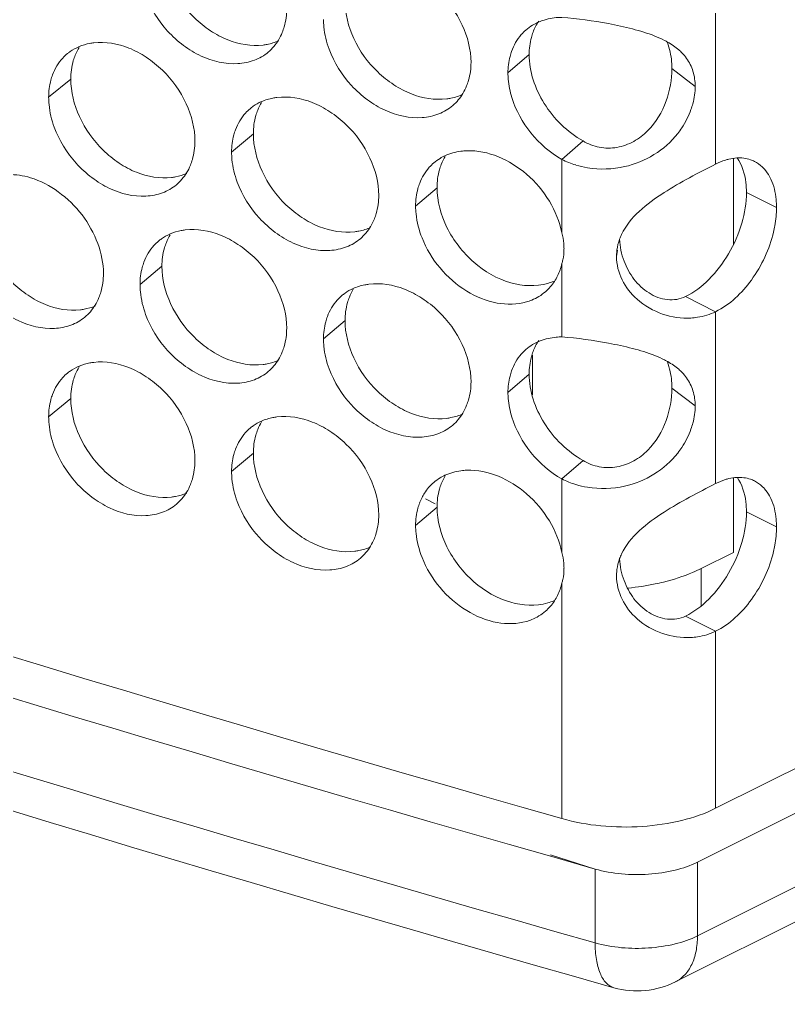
# Model space of a CAD drawing. Header units: millimetres. Extents: x 1177 to 4147, y 93 to 2194.
# Drawn here: x 2687.39 to 2706.34, y 647.77 to 671.73 of the extents above; entities that cross this region are included whole.
import ezdxf

# ---------------------------------------------------------------- set-up
doc = ezdxf.new("R2010")
doc.units = ezdxf.units.MM
doc.header["$LTSCALE"] = 0.1
doc.layers.get('0').update_dxf_attribs({"lineweight": 13})
doc.layers.add('标注', color=251, linetype='Continuous', lineweight=9)

# ---------------------------------------------------------------- blocks, each defined once
blk = doc.blocks.new('02')
for p, q in [((4632.76, 545.79), (4632.76, 551.844)), ((4627.348, 543.367), (4627.348, 545.954)), ((4627.348, 539.704), (4627.348, 542.291)), ((4632.76, 534.54), (4632.76, 540.594)), ((4627.348, 532.117), (4627.348, 534.704)), ((4664.143, 534.627), (4632.12, 518.616)), ((4663.363, 533.004), (4631.34, 516.993)), ((4627.348, 522.744), (4627.348, 531.041)), ((4632.12, 521.214), (4650, 530.154)), ((4646.818, 530.136), (4632.76, 523.107)), ((4632.76, 523.107), (4632.76, 529.344)), ((4628.518, 520.97), (4626.906, 521.428)), ((4628.518, 520.97), (4626.946, 521.464)), ((4628.518, 520.97), (4628.518, 518.372)), ((4632.12, 521.214), (4632.12, 518.616))]:
    blk.add_line(p, q)
for points, knots in [([(4627.348, 522.744), (4597.363, 531.299), (4553.55, 545.69), (4497.641, 568.487), (4458.71, 586.649), (4422.281, 606.068), (4388.51, 626.659), (4357.551, 648.334), (4338.416, 663.815), (4329.392, 671.722)], [0, 0, 0, 0, 0.278685, 0.411475, 0.539478, 0.662459, 0.780251, 0.892768, 1, 1, 1, 1]), ([(4626.906, 521.428), (4597.052, 529.945), (4553.424, 544.261), (4497.732, 566.923), (4458.929, 584.973), (4422.597, 604.269), (4388.892, 624.729), (4357.964, 646.263), (4338.829, 661.641), (4329.798, 669.496)], [0, 0, 0, 0, 0.278468, 0.411196, 0.539177, 0.662176, 0.780023, 0.892638, 1, 1, 1, 1]), ([(4628.518, 518.372), (4598.337, 526.935), (4554.235, 541.353), (4497.955, 564.22), (4458.766, 582.448), (4422.099, 601.945), (4388.114, 622.628), (4356.965, 644.402), (4337.717, 659.96), (4328.641, 667.907)], [0, 0, 0, 0, 0.278732, 0.411552, 0.539576, 0.662563, 0.780343, 0.892822, 1, 1, 1, 1]), ([(4328.202, 667.332), (4337.3, 659.316), (4356.601, 643.626), (4387.852, 621.677), (4421.956, 600.844), (4458.755, 581.215), (4498.091, 562.874), (4554.59, 539.876), (4598.873, 525.389), (4629.18, 516.79)], [0, 0, 0, 0, 0.107262, 0.219794, 0.337581, 0.460553, 0.588547, 0.721328, 1, 1, 1, 1]), ([(4627.348, 522.744), (4627.794, 522.617), (4628.736, 522.449), (4630.164, 522.429), (4631.533, 522.629), (4632.384, 522.919), (4632.76, 523.107)], [0, 0, 0, 0, 0.25199, 0.516185, 0.771872, 1, 1, 1, 1]), ([(4628.518, 520.97), (4629.125, 520.798), (4630.09, 520.718), (4631.303, 520.896), (4631.87, 521.089), (4632.12, 521.214)], [0, 0, 0, 0, 0.515429, 0.771641, 1, 1, 1, 1]), ([(4632.12, 518.616), (4631.87, 518.491), (4631.303, 518.298), (4630.09, 518.119), (4629.125, 518.2), (4628.518, 518.372)], [0, 0, 0, 0, 0.228359, 0.484571, 1, 1, 1, 1]), ([(4631.343, 516.994), (4631.465, 517.056), (4631.695, 517.232), (4631.943, 517.612), (4632.09, 518.087), (4632.12, 518.434), (4632.12, 518.616)], [0, 0, 0, 0, 0.217047, 0.450391, 0.710811, 1, 1, 1, 1]), ([(4628.518, 518.372), (4628.518, 518.173), (4628.541, 517.808), (4628.662, 517.323), (4628.864, 516.962), (4629.075, 516.82), (4629.18, 516.79)], [0, 0, 0, 0, 0.327833, 0.602367, 0.820732, 1, 1, 1, 1]), ([(4631.343, 516.995), (4631.014, 516.83), (4630.288, 516.619), (4629.535, 516.69), (4629.181, 516.79)], [0, 0, 0, 0, 0.500036, 1, 1, 1, 1])]:
    blk.add_open_spline(points, degree=3, knots=knots)
at = {"layer": '标注'}
for p, q in [((4626.196, 549.648), (4625.449, 548.998)), ((4631.219, 549.152), (4632.039, 548.524)), ((4610.058, 548.784), (4609.28, 548.142)), ((4616.486, 546.857), (4615.721, 546.212)), ((4628.091, 546.605), (4627.348, 545.954)), ((4633.383, 542.969), (4633.383, 545.988)), ((4622.951, 544.96), (4622.198, 544.311)), ((4633.843, 544.794), (4634.903, 544.264)), ((4629.284, 542.762), (4629.27, 542.539)), ((4629.301, 542.76), (4629.27, 542.539)), ((4613.267, 542.192), (4612.496, 541.548)), ((4631.7, 541.125), (4632.76, 540.594)), ((4619.714, 540.28), (4618.955, 539.633)), ((4626.312, 537.662), (4626.312, 539.067)), ((4626.196, 538.398), (4625.449, 537.748)), ((4631.219, 537.902), (4632.039, 537.274)), ((4610.058, 537.534), (4609.28, 536.892)), ((4616.486, 535.607), (4615.721, 534.962)), ((4628.091, 535.355), (4627.348, 534.704)), ((4633.383, 532.115), (4633.383, 534.738)), ((4622.888, 533.827), (4622.545, 533.998)), ((4622.951, 533.71), (4622.198, 533.061)), ((4633.843, 533.544), (4634.903, 533.014)), ((4632.248, 531.547), (4633.383, 532.115)), ((4629.284, 531.512), (4629.27, 531.289)), ((4632.248, 531.547), (4632.248, 530.249)), ((4631.7, 529.875), (4632.76, 529.344))]:
    blk.add_line(p, q, dxfattribs=at)
for centre, radius, start, end in [((4615.73, 551.142), 1.912, 328.9787, 338.0529), ((4610.945, 548.463), 1.579, 125.316, 129.5927), ((4611.976, 548.914), 1.899, 148.7058, 157.8789), ((4622.206, 549.258), 1.925, 329.2925, 338.318), ((4617.403, 546.52), 1.599, 125.3449, 130.1938), ((4618.416, 546.98), 1.912, 149.0222, 158.126), ((4623.909, 544.583), 1.647, 121.1376, 130.744), ((4623.959, 544.5), 1.744, 114.6822, 121.1409), ((4624.886, 545.081), 1.918, 149.2796, 158.5755), ((4628.745, 548.74), 3.117, 243.3667, 253.0477), ((4612.506, 546.471), 1.906, 328.8204, 337.9261), ((4618.964, 544.571), 1.919, 329.1361, 338.1835), ((4615.192, 542.318), 1.906, 148.8645, 158.0006), ((4631.209, 542.484), 1.946, 154.753, 159.9756), ((4614.169, 541.863), 1.589, 125.3301, 129.8922), ((4625.364, 542.807), 2.058, 0.0408, 5.1029), ((4625.378, 542.736), 2.02, 340.5097, 347.2785), ((4626.352, 543.323), 1.805, 285.9402, 293.0214), ((4620.645, 539.934), 1.61, 125.3606, 130.4975), ((4621.65, 540.399), 1.919, 149.179, 158.2551), ((4609.291, 541.807), 1.899, 328.661, 337.8031), ((4615.73, 539.892), 1.912, 328.9787, 338.0529), ((4610.945, 537.213), 1.579, 125.316, 129.5927), ((4611.976, 537.664), 1.899, 148.7058, 157.8789), ((4622.206, 538.008), 1.925, 329.2925, 338.318), ((4618.416, 535.73), 1.912, 149.0222, 158.126), ((4617.403, 535.27), 1.599, 125.3449, 130.1938), ((4623.909, 533.333), 1.647, 121.1376, 130.744), ((4623.959, 533.25), 1.744, 114.6822, 121.1409), ((4624.886, 533.831), 1.918, 149.2796, 158.5755), ((4628.745, 537.49), 3.117, 243.3667, 253.0477), ((4612.506, 535.221), 1.906, 328.8204, 337.9261), ((4624.165, 533.166), 1.954, 153.0556, 159.0751), ((4618.964, 533.321), 1.919, 329.1361, 338.1835), ((4631.209, 531.234), 1.946, 154.753, 159.9756), ((4625.364, 531.557), 2.058, 0.0408, 5.1029), ((4625.378, 531.486), 2.02, 340.5097, 347.2785), ((4626.352, 532.073), 1.805, 285.9402, 293.0214)]:
    blk.add_arc(centre, radius, start, end, dxfattribs=at)
for points, knots in [([(4613.267, 553.442), (4613.267, 552.991), (4613.51, 552.056), (4614.205, 551.078), (4614.955, 550.475), (4615.739, 550.05), (4616.413, 549.933), (4616.827, 549.983)], [0, 0, 0, 0, 0.246991, 0.512108, 0.644352, 0.77141, 1, 1, 1, 1]), ([(4624.148, 549.372), (4624.148, 549.822), (4623.902, 550.758), (4623.198, 551.73), (4622.441, 552.328), (4621.65, 552.749), (4620.973, 552.863), (4620.556, 552.811)], [0, 0, 0, 0, 0.246187, 0.510826, 0.643167, 0.770525, 1, 1, 1, 1]), ([(4612.695, 551.745), (4612.865, 551.279), (4613.269, 550.622), (4614.007, 549.957), (4614.803, 549.466), (4615.701, 549.252), (4616.522, 549.415), (4616.867, 549.612), (4617.011, 549.734)], [0, 0, 0, 0, 0.273173, 0.411313, 0.545072, 0.786333, 0.895775, 1, 1, 1, 1]), ([(4619.714, 551.53), (4619.714, 551.08), (4619.958, 550.144), (4620.658, 549.17), (4621.412, 548.571), (4622.201, 548.149), (4622.877, 548.036), (4623.293, 548.088)], [0, 0, 0, 0, 0.246494, 0.511184, 0.643406, 0.77061, 1, 1, 1, 1]), ([(4617.504, 550.428), (4617.53, 550.491), (4617.623, 550.761), (4617.66, 551.048), (4617.66, 551.263)], [0, 0, 0, 0, 0.241585, 1, 1, 1, 1]), ([(4618.955, 550.883), (4618.955, 550.797), (4618.974, 550.438), (4619.061, 550.086), (4619.155, 549.831)], [0, 0, 0, 0, 0.240751, 1, 1, 1, 1]), ([(4627.348, 550.954), (4627.281, 550.955), (4627.022, 550.944), (4626.765, 550.886), (4626.586, 550.816)], [0, 0, 0, 0, 0.258603, 1, 1, 1, 1]), ([(4630.617, 550.299), (4630.361, 550.4), (4629.819, 550.564), (4628.729, 550.796), (4627.896, 550.917), (4627.348, 550.954)], [0, 0, 0, 0, 0.246985, 0.506558, 1, 1, 1, 1]), ([(4626.077, 550.508), (4626.021, 550.459), (4625.806, 550.245), (4625.653, 549.973), (4625.576, 549.758)], [0, 0, 0, 0, 0.24633, 1, 1, 1, 1]), ([(4626.333, 550.436), (4626.31, 550.375), (4626.229, 550.12), (4626.196, 549.85), (4626.196, 549.648)], [0, 0, 0, 0, 0.242216, 1, 1, 1, 1]), ([(4610.868, 550.06), (4610.823, 550.055), (4610.647, 550.028), (4610.473, 549.978), (4610.351, 549.927)], [0, 0, 0, 0, 0.255654, 1, 1, 1, 1]), ([(4614.43, 546.595), (4614.43, 547.046), (4614.186, 547.982), (4613.489, 548.959), (4612.738, 549.563), (4611.955, 549.989), (4611.282, 550.108), (4610.868, 550.06)], [0, 0, 0, 0, 0.246935, 0.51222, 0.644595, 0.771733, 1, 1, 1, 1]), ([(4616.827, 549.983), (4616.875, 549.989), (4617.061, 550.018), (4617.244, 550.073), (4617.373, 550.13)], [0, 0, 0, 0, 0.255784, 1, 1, 1, 1]), ([(4631.072, 550.084), (4631.037, 550.104), (4630.889, 550.184), (4630.735, 550.252), (4630.617, 550.299)], [0, 0, 0, 0, 0.243279, 1, 1, 1, 1]), ([(4631.219, 549.152), (4631.219, 549.233), (4631.207, 549.545), (4631.143, 549.856), (4631.06, 550.072)], [0, 0, 0, 0, 0.25883, 1, 1, 1, 1]), ([(4631.571, 549.71), (4631.536, 549.746), (4631.383, 549.888), (4631.209, 550.006), (4631.072, 550.084)], [0, 0, 0, 0, 0.242896, 1, 1, 1, 1]), ([(4619.155, 549.831), (4619.327, 549.364), (4619.735, 548.705), (4620.482, 548.043), (4621.286, 547.556), (4622.193, 547.351), (4623.018, 547.524), (4623.364, 547.726), (4623.508, 547.851)], [0, 0, 0, 0, 0.272504, 0.410462, 0.544153, 0.785671, 0.895417, 1, 1, 1, 1]), ([(4625.576, 549.758), (4625.555, 549.699), (4625.48, 549.452), (4625.449, 549.193), (4625.449, 548.998)], [0, 0, 0, 0, 0.242457, 1, 1, 1, 1]), ([(4609.939, 549.68), (4609.881, 549.632), (4609.659, 549.42), (4609.499, 549.147), (4609.418, 548.931)], [0, 0, 0, 0, 0.245817, 1, 1, 1, 1]), ([(4610.217, 549.629), (4610.19, 549.565), (4610.096, 549.293), (4610.058, 549.002), (4610.058, 548.784)], [0, 0, 0, 0, 0.241186, 1, 1, 1, 1]), ([(4623.995, 548.547), (4624.02, 548.61), (4624.111, 548.876), (4624.148, 549.159), (4624.148, 549.372)], [0, 0, 0, 0, 0.241909, 1, 1, 1, 1]), ([(4626.196, 549.648), (4626.196, 549.049), (4626.617, 547.813), (4627.539, 546.918), (4628.091, 546.605)], [0, 0, 0, 0, 0.485697, 1, 1, 1, 1]), ([(4632.039, 548.524), (4632.039, 548.704), (4631.993, 549.056), (4631.837, 549.375), (4631.738, 549.512)], [0, 0, 0, 0, 0.516274, 1, 1, 1, 1]), ([(4628.091, 546.605), (4628.266, 546.498), (4628.66, 546.345), (4629.293, 546.344), (4629.891, 546.56), (4630.554, 547.072), (4631.079, 547.968), (4631.219, 548.767), (4631.219, 549.152)], [0, 0, 0, 0, 0.126239, 0.253462, 0.381711, 0.510421, 0.762592, 1, 1, 1, 1]), ([(4609.418, 548.931), (4609.395, 548.871), (4609.313, 548.615), (4609.28, 548.345), (4609.28, 548.142)], [0, 0, 0, 0, 0.241688, 1, 1, 1, 1]), ([(4610.058, 548.784), (4610.058, 548.333), (4610.299, 547.397), (4610.993, 546.418), (4611.74, 545.814), (4612.522, 545.387), (4613.194, 545.268), (4613.607, 545.317)], [0, 0, 0, 0, 0.247242, 0.512574, 0.644829, 0.771813, 1, 1, 1, 1]), ([(4625.449, 548.998), (4625.449, 548.927), (4625.462, 548.634), (4625.521, 548.344), (4625.586, 548.132)], [0, 0, 0, 0, 0.242222, 1, 1, 1, 1]), ([(4631.892, 547.712), (4631.916, 547.78), (4631.998, 548.043), (4632.039, 548.32), (4632.039, 548.524)], [0, 0, 0, 0, 0.259472, 1, 1, 1, 1]), ([(4609.28, 548.142), (4609.28, 548.056), (4609.299, 547.698), (4609.385, 547.345), (4609.478, 547.089)], [0, 0, 0, 0, 0.240605, 1, 1, 1, 1]), ([(4617.318, 548.137), (4617.27, 548.131), (4617.084, 548.102), (4616.902, 548.047), (4616.773, 547.991)], [0, 0, 0, 0, 0.25587, 1, 1, 1, 1]), ([(4620.899, 544.689), (4620.899, 545.139), (4620.654, 546.075), (4619.952, 547.049), (4619.198, 547.649), (4618.409, 548.071), (4617.733, 548.187), (4617.318, 548.137)], [0, 0, 0, 0, 0.246434, 0.511288, 0.64364, 0.770925, 1, 1, 1, 1]), ([(4623.293, 548.088), (4623.343, 548.094), (4623.54, 548.126), (4623.732, 548.186), (4623.866, 548.248)], [0, 0, 0, 0, 0.255988, 1, 1, 1, 1]), ([(4625.586, 548.132), (4625.724, 547.681), (4626.195, 546.826), (4626.932, 546.189), (4627.348, 545.954)], [0, 0, 0, 0, 0.49694, 1, 1, 1, 1]), ([(4616.37, 547.741), (4616.314, 547.693), (4616.097, 547.483), (4615.939, 547.215), (4615.859, 547.002)], [0, 0, 0, 0, 0.246074, 1, 1, 1, 1]), ([(4616.642, 547.692), (4616.616, 547.628), (4616.524, 547.359), (4616.486, 547.072), (4616.486, 546.857)], [0, 0, 0, 0, 0.241514, 1, 1, 1, 1]), ([(4631.423, 546.867), (4631.474, 546.931), (4631.663, 547.193), (4631.812, 547.485), (4631.892, 547.712)], [0, 0, 0, 0, 0.253493, 1, 1, 1, 1]), ([(4609.478, 547.089), (4609.648, 546.624), (4610.049, 545.967), (4610.784, 545.3), (4611.575, 544.807), (4612.469, 544.589), (4613.288, 544.747), (4613.632, 544.941), (4613.776, 545.062)], [0, 0, 0, 0, 0.27351, 0.411743, 0.545537, 0.786668, 0.895956, 1, 1, 1, 1]), ([(4615.859, 547.002), (4615.837, 546.941), (4615.754, 546.686), (4615.721, 546.415), (4615.721, 546.212)], [0, 0, 0, 0, 0.241904, 1, 1, 1, 1]), ([(4616.486, 546.857), (4616.486, 546.407), (4616.729, 545.471), (4617.427, 544.495), (4618.179, 543.894), (4618.966, 543.471), (4619.641, 543.356), (4620.055, 543.407)], [0, 0, 0, 0, 0.246741, 0.511644, 0.643878, 0.771009, 1, 1, 1, 1]), ([(4629.554, 545.7), (4629.917, 545.782), (4630.624, 546.066), (4631.193, 546.574), (4631.423, 546.867)], [0, 0, 0, 0, 0.500039, 1, 1, 1, 1]), ([(4614.272, 545.755), (4614.298, 545.819), (4614.392, 546.089), (4614.43, 546.378), (4614.43, 546.595)], [0, 0, 0, 0, 0.241422, 1, 1, 1, 1]), ([(4627.348, 543.367), (4627.27, 543.759), (4626.947, 544.531), (4625.94, 545.739), (4624.749, 546.291), (4623.995, 546.261)], [0, 0, 0, 0, 0.254485, 0.51933, 1, 1, 1, 1]), ([(4615.721, 546.212), (4615.721, 546.126), (4615.74, 545.767), (4615.827, 545.414), (4615.92, 545.159)], [0, 0, 0, 0, 0.240702, 1, 1, 1, 1]), ([(4623.995, 546.261), (4623.927, 546.258), (4623.666, 546.236), (4623.407, 546.165), (4623.231, 546.084)], [0, 0, 0, 0, 0.258302, 1, 1, 1, 1]), ([(4633.22, 545.964), (4633.182, 545.955), (4633.024, 545.911), (4632.871, 545.847), (4632.76, 545.79)], [0, 0, 0, 0, 0.240401, 1, 1, 1, 1]), ([(4634.124, 545.886), (4634.078, 545.909), (4633.883, 545.991), (4633.666, 546.016), (4633.507, 546.007)], [0, 0, 0, 0, 0.244197, 1, 1, 1, 1]), ([(4633.843, 544.794), (4633.843, 544.911), (4633.82, 545.333), (4633.692, 545.759), (4633.519, 546.011)], [0, 0, 0, 0, 0.277223, 1, 1, 1, 1]), ([(4622.834, 545.83), (4622.779, 545.783), (4622.571, 545.578), (4622.419, 545.319), (4622.341, 545.114)], [0, 0, 0, 0, 0.246444, 1, 1, 1, 1]), ([(4623.101, 545.781), (4623.076, 545.718), (4622.987, 545.453), (4622.951, 545.172), (4622.951, 544.96)], [0, 0, 0, 0, 0.241851, 1, 1, 1, 1]), ([(4627.836, 545.758), (4627.973, 545.717), (4628.535, 545.585), (4629.131, 545.605), (4629.554, 545.7)], [0, 0, 0, 0, 0.247904, 1, 1, 1, 1]), ([(4632.76, 545.79), (4632.143, 545.476), (4631.2, 544.989), (4630.058, 544.179), (4629.594, 543.621), (4629.449, 543.314)], [0, 0, 0, 0, 0.495433, 0.757141, 1, 1, 1, 1]), ([(4634.483, 545.606), (4634.457, 545.635), (4634.352, 545.745), (4634.225, 545.835), (4634.124, 545.886)], [0, 0, 0, 0, 0.255757, 1, 1, 1, 1]), ([(4634.703, 545.265), (4634.688, 545.296), (4634.627, 545.417), (4634.549, 545.53), (4634.483, 545.606)], [0, 0, 0, 0, 0.259078, 1, 1, 1, 1]), ([(4608.638, 545.31), (4608.387, 545.386), (4607.882, 545.465), (4607.376, 545.372), (4607.153, 545.281)], [0, 0, 0, 0, 0.521913, 1, 1, 1, 1]), ([(4611.209, 541.935), (4611.209, 542.292), (4611.053, 543.036), (4610.498, 544.037), (4609.671, 544.842), (4608.989, 545.204), (4608.638, 545.31)], [0, 0, 0, 0, 0.238714, 0.495406, 0.754851, 1, 1, 1, 1]), ([(4613.607, 545.317), (4613.653, 545.323), (4613.835, 545.351), (4614.014, 545.403), (4614.139, 545.458)], [0, 0, 0, 0, 0.255679, 1, 1, 1, 1]), ([(4634.903, 544.264), (4634.903, 544.356), (4634.888, 544.697), (4634.81, 545.039), (4634.703, 545.265)], [0, 0, 0, 0, 0.270179, 1, 1, 1, 1]), ([(4615.92, 545.159), (4616.091, 544.693), (4616.498, 544.035), (4617.24, 543.371), (4618.04, 542.882), (4618.943, 542.673), (4619.766, 542.841), (4620.111, 543.04), (4620.255, 543.164)], [0, 0, 0, 0, 0.272838, 0.410886, 0.544611, 0.786, 0.895595, 1, 1, 1, 1]), ([(4622.341, 545.114), (4622.317, 545.052), (4622.232, 544.793), (4622.198, 544.518), (4622.198, 544.311)], [0, 0, 0, 0, 0.242016, 1, 1, 1, 1]), ([(4622.951, 544.96), (4622.951, 544.479), (4623.228, 543.477), (4624.17, 542.279), (4625.446, 541.521), (4626.431, 541.468), (4626.848, 541.588)], [0, 0, 0, 0, 0.249772, 0.517807, 0.774905, 1, 1, 1, 1]), ([(4620.745, 543.858), (4620.77, 543.922), (4620.862, 544.189), (4620.899, 544.475), (4620.899, 544.689)], [0, 0, 0, 0, 0.241748, 1, 1, 1, 1]), ([(4631.7, 541.125), (4632.004, 541.273), (4632.586, 541.722), (4633.258, 542.619), (4633.716, 543.671), (4633.843, 544.429), (4633.843, 544.794)], [0, 0, 0, 0, 0.229092, 0.487552, 0.752826, 1, 1, 1, 1]), ([(4622.198, 544.311), (4622.198, 544.219), (4622.219, 543.837), (4622.318, 543.461), (4622.424, 543.19)], [0, 0, 0, 0, 0.240389, 1, 1, 1, 1]), ([(4634.797, 543.398), (4634.814, 543.471), (4634.874, 543.756), (4634.903, 544.048), (4634.903, 544.264)], [0, 0, 0, 0, 0.259711, 1, 1, 1, 1]), ([(4606.857, 544.134), (4606.857, 543.683), (4607.098, 542.747), (4607.789, 541.766), (4608.535, 541.16), (4609.314, 540.731), (4609.984, 540.611), (4610.396, 540.659)], [0, 0, 0, 0, 0.247494, 0.513042, 0.645309, 0.772218, 1, 1, 1, 1]), ([(4620.055, 543.407), (4620.105, 543.413), (4620.296, 543.443), (4620.484, 543.501), (4620.615, 543.56)], [0, 0, 0, 0, 0.255887, 1, 1, 1, 1]), ([(4614.089, 543.47), (4614.042, 543.464), (4613.861, 543.436), (4613.683, 543.384), (4613.557, 543.33)], [0, 0, 0, 0, 0.255763, 1, 1, 1, 1]), ([(4617.66, 540.013), (4617.66, 540.464), (4617.416, 541.4), (4616.716, 542.375), (4615.963, 542.977), (4615.177, 543.401), (4614.503, 543.519), (4614.089, 543.47)], [0, 0, 0, 0, 0.246684, 0.511753, 0.644116, 0.771328, 1, 1, 1, 1]), ([(4632.76, 540.594), (4633.263, 540.84), (4634.147, 541.699), (4634.654, 542.794), (4634.797, 543.398)], [0, 0, 0, 0, 0.474199, 1, 1, 1, 1]), ([(4613.15, 543.082), (4613.093, 543.034), (4612.873, 542.823), (4612.714, 542.552), (4612.634, 542.338)], [0, 0, 0, 0, 0.245947, 1, 1, 1, 1]), ([(4613.425, 543.032), (4613.399, 542.968), (4613.305, 542.697), (4613.267, 542.408), (4613.267, 542.192)], [0, 0, 0, 0, 0.241351, 1, 1, 1, 1]), ([(4622.424, 543.19), (4622.574, 542.808), (4623.01, 542.088), (4623.936, 541.281), (4625.012, 540.832), (4625.772, 540.842), (4626.103, 540.937)], [0, 0, 0, 0, 0.264547, 0.530604, 0.77855, 1, 1, 1, 1]), ([(4627.348, 542.291), (4627.36, 542.332), (4627.404, 542.501), (4627.421, 542.677), (4627.421, 542.809)], [0, 0, 0, 0, 0.244815, 1, 1, 1, 1]), ([(4629.27, 542.539), (4629.27, 542.258), (4629.414, 541.683), (4629.778, 541.225), (4629.993, 541.033)], [0, 0, 0, 0, 0.492878, 1, 1, 1, 1]), ([(4606.271, 542.44), (4606.44, 541.975), (4606.839, 541.319), (4607.569, 540.651), (4608.356, 540.156), (4609.246, 539.934), (4610.062, 540.087), (4610.406, 540.279), (4610.551, 540.398)], [0, 0, 0, 0, 0.27385, 0.412176, 0.546005, 0.787007, 0.896139, 1, 1, 1, 1]), ([(4612.634, 542.338), (4612.611, 542.277), (4612.529, 542.022), (4612.496, 541.751), (4612.496, 541.548)], [0, 0, 0, 0, 0.241796, 1, 1, 1, 1]), ([(4613.267, 542.192), (4613.267, 541.741), (4613.51, 540.806), (4614.205, 539.828), (4614.955, 539.225), (4615.739, 538.8), (4616.413, 538.683), (4616.827, 538.733)], [0, 0, 0, 0, 0.246991, 0.512108, 0.644352, 0.77141, 1, 1, 1, 1]), ([(4629.536, 542.375), (4629.62, 542.148), (4629.853, 541.717), (4630.379, 541.22), (4631.037, 540.961), (4631.505, 541.03), (4631.7, 541.125)], [0, 0, 0, 0, 0.26133, 0.51967, 0.766766, 1, 1, 1, 1]), ([(4611.049, 541.09), (4611.075, 541.154), (4611.17, 541.426), (4611.209, 541.717), (4611.209, 541.935)], [0, 0, 0, 0, 0.241257, 1, 1, 1, 1]), ([(4612.496, 541.548), (4612.496, 541.462), (4612.515, 541.104), (4612.601, 540.751), (4612.695, 540.495)], [0, 0, 0, 0, 0.240653, 1, 1, 1, 1]), ([(4620.556, 541.561), (4620.507, 541.555), (4620.316, 541.525), (4620.129, 541.468), (4619.998, 541.409)], [0, 0, 0, 0, 0.255975, 1, 1, 1, 1]), ([(4624.148, 538.122), (4624.148, 538.572), (4623.902, 539.508), (4623.198, 540.48), (4622.441, 541.078), (4621.65, 541.499), (4620.973, 541.613), (4620.556, 541.561)], [0, 0, 0, 0, 0.246187, 0.510826, 0.643167, 0.770525, 1, 1, 1, 1]), ([(4619.599, 541.158), (4619.543, 541.11), (4619.329, 540.901), (4619.173, 540.634), (4619.094, 540.423)], [0, 0, 0, 0, 0.246198, 1, 1, 1, 1]), ([(4626.103, 540.937), (4626.165, 540.955), (4626.405, 541.037), (4626.627, 541.173), (4626.769, 541.297)], [0, 0, 0, 0, 0.255293, 1, 1, 1, 1]), ([(4619.868, 541.11), (4619.843, 541.046), (4619.751, 540.779), (4619.714, 540.494), (4619.714, 540.28)], [0, 0, 0, 0, 0.241677, 1, 1, 1, 1]), ([(4629.993, 541.033), (4630.252, 540.801), (4630.86, 540.452), (4631.552, 540.352), (4631.885, 540.37)], [0, 0, 0, 0, 0.510314, 1, 1, 1, 1]), ([(4610.396, 540.659), (4610.441, 540.664), (4610.618, 540.691), (4610.792, 540.741), (4610.915, 540.793)], [0, 0, 0, 0, 0.255573, 1, 1, 1, 1]), ([(4612.695, 540.495), (4612.865, 540.029), (4613.269, 539.372), (4614.007, 538.707), (4614.803, 538.216), (4615.701, 538.002), (4616.522, 538.165), (4616.867, 538.362), (4617.011, 538.484)], [0, 0, 0, 0, 0.273173, 0.411313, 0.545072, 0.786333, 0.895775, 1, 1, 1, 1]), ([(4631.885, 540.37), (4631.962, 540.375), (4632.263, 540.406), (4632.559, 540.495), (4632.76, 540.594)], [0, 0, 0, 0, 0.256926, 1, 1, 1, 1]), ([(4619.094, 540.423), (4619.071, 540.363), (4618.988, 540.107), (4618.955, 539.836), (4618.955, 539.633)], [0, 0, 0, 0, 0.242012, 1, 1, 1, 1]), ([(4619.714, 540.28), (4619.714, 539.83), (4619.958, 538.894), (4620.658, 537.92), (4621.412, 537.321), (4622.201, 536.899), (4622.877, 536.786), (4623.293, 536.838)], [0, 0, 0, 0, 0.246494, 0.511184, 0.643406, 0.77061, 1, 1, 1, 1]), ([(4617.504, 539.178), (4617.53, 539.241), (4617.623, 539.511), (4617.66, 539.798), (4617.66, 540.013)], [0, 0, 0, 0, 0.241585, 1, 1, 1, 1]), ([(4618.955, 539.633), (4618.955, 539.547), (4618.974, 539.188), (4619.061, 538.836), (4619.155, 538.581)], [0, 0, 0, 0, 0.240751, 1, 1, 1, 1]), ([(4627.348, 539.704), (4627.281, 539.705), (4627.022, 539.694), (4626.765, 539.636), (4626.586, 539.566)], [0, 0, 0, 0, 0.258603, 1, 1, 1, 1]), ([(4630.617, 539.049), (4630.361, 539.15), (4629.819, 539.314), (4628.729, 539.546), (4627.896, 539.667), (4627.348, 539.704)], [0, 0, 0, 0, 0.246985, 0.506558, 1, 1, 1, 1]), ([(4626.077, 539.258), (4626.021, 539.209), (4625.806, 538.995), (4625.653, 538.723), (4625.576, 538.508)], [0, 0, 0, 0, 0.24633, 1, 1, 1, 1]), ([(4626.333, 539.186), (4626.31, 539.125), (4626.229, 538.87), (4626.196, 538.6), (4626.196, 538.398)], [0, 0, 0, 0, 0.242216, 1, 1, 1, 1]), ([(4610.868, 538.81), (4610.823, 538.805), (4610.647, 538.778), (4610.473, 538.728), (4610.351, 538.677)], [0, 0, 0, 0, 0.255654, 1, 1, 1, 1]), ([(4614.43, 535.345), (4614.43, 535.796), (4614.186, 536.732), (4613.489, 537.709), (4612.738, 538.313), (4611.955, 538.739), (4611.282, 538.858), (4610.868, 538.81)], [0, 0, 0, 0, 0.246935, 0.51222, 0.644595, 0.771733, 1, 1, 1, 1]), ([(4616.827, 538.733), (4616.875, 538.739), (4617.061, 538.768), (4617.244, 538.823), (4617.373, 538.88)], [0, 0, 0, 0, 0.255784, 1, 1, 1, 1]), ([(4631.072, 538.834), (4631.037, 538.854), (4630.889, 538.934), (4630.735, 539.002), (4630.617, 539.049)], [0, 0, 0, 0, 0.243279, 1, 1, 1, 1]), ([(4631.219, 537.902), (4631.219, 537.983), (4631.207, 538.295), (4631.143, 538.606), (4631.06, 538.822)], [0, 0, 0, 0, 0.25883, 1, 1, 1, 1]), ([(4631.571, 538.46), (4631.536, 538.496), (4631.383, 538.638), (4631.209, 538.756), (4631.072, 538.834)], [0, 0, 0, 0, 0.242896, 1, 1, 1, 1]), ([(4609.939, 538.43), (4609.881, 538.382), (4609.659, 538.17), (4609.499, 537.897), (4609.418, 537.681)], [0, 0, 0, 0, 0.245817, 1, 1, 1, 1]), ([(4619.155, 538.581), (4619.327, 538.114), (4619.735, 537.455), (4620.482, 536.793), (4621.286, 536.306), (4622.193, 536.101), (4623.018, 536.274), (4623.364, 536.476), (4623.508, 536.601)], [0, 0, 0, 0, 0.272504, 0.410462, 0.544153, 0.785671, 0.895417, 1, 1, 1, 1]), ([(4625.576, 538.508), (4625.555, 538.449), (4625.48, 538.202), (4625.449, 537.943), (4625.449, 537.748)], [0, 0, 0, 0, 0.242457, 1, 1, 1, 1]), ([(4610.217, 538.379), (4610.19, 538.315), (4610.096, 538.043), (4610.058, 537.752), (4610.058, 537.534)], [0, 0, 0, 0, 0.241186, 1, 1, 1, 1]), ([(4623.995, 537.297), (4624.02, 537.36), (4624.111, 537.626), (4624.148, 537.909), (4624.148, 538.122)], [0, 0, 0, 0, 0.241909, 1, 1, 1, 1]), ([(4626.196, 538.398), (4626.196, 537.799), (4626.617, 536.563), (4627.539, 535.668), (4628.091, 535.355)], [0, 0, 0, 0, 0.485697, 1, 1, 1, 1]), ([(4632.039, 537.274), (4632.039, 537.454), (4631.993, 537.806), (4631.837, 538.125), (4631.738, 538.262)], [0, 0, 0, 0, 0.516274, 1, 1, 1, 1]), ([(4625.449, 537.748), (4625.449, 537.677), (4625.462, 537.384), (4625.521, 537.094), (4625.586, 536.882)], [0, 0, 0, 0, 0.242222, 1, 1, 1, 1]), ([(4628.091, 535.355), (4628.266, 535.248), (4628.66, 535.095), (4629.293, 535.094), (4629.891, 535.31), (4630.554, 535.822), (4631.079, 536.718), (4631.219, 537.517), (4631.219, 537.902)], [0, 0, 0, 0, 0.126239, 0.253462, 0.381711, 0.510421, 0.762592, 1, 1, 1, 1]), ([(4609.418, 537.681), (4609.395, 537.621), (4609.313, 537.365), (4609.28, 537.095), (4609.28, 536.892)], [0, 0, 0, 0, 0.241688, 1, 1, 1, 1]), ([(4610.058, 537.534), (4610.058, 537.083), (4610.299, 536.147), (4610.993, 535.168), (4611.74, 534.564), (4612.522, 534.137), (4613.194, 534.018), (4613.607, 534.067)], [0, 0, 0, 0, 0.247242, 0.512574, 0.644829, 0.771813, 1, 1, 1, 1]), ([(4631.892, 536.462), (4631.916, 536.53), (4631.998, 536.793), (4632.039, 537.07), (4632.039, 537.274)], [0, 0, 0, 0, 0.259472, 1, 1, 1, 1]), ([(4609.28, 536.892), (4609.28, 536.806), (4609.299, 536.448), (4609.385, 536.095), (4609.478, 535.839)], [0, 0, 0, 0, 0.240605, 1, 1, 1, 1]), ([(4617.318, 536.887), (4617.27, 536.881), (4617.084, 536.852), (4616.902, 536.797), (4616.773, 536.741)], [0, 0, 0, 0, 0.25587, 1, 1, 1, 1]), ([(4620.899, 533.439), (4620.899, 533.889), (4620.654, 534.825), (4619.952, 535.799), (4619.198, 536.399), (4618.409, 536.821), (4617.733, 536.937), (4617.318, 536.887)], [0, 0, 0, 0, 0.246434, 0.511288, 0.64364, 0.770925, 1, 1, 1, 1]), ([(4623.293, 536.838), (4623.343, 536.844), (4623.54, 536.876), (4623.732, 536.936), (4623.866, 536.998)], [0, 0, 0, 0, 0.255988, 1, 1, 1, 1]), ([(4625.586, 536.882), (4625.724, 536.431), (4626.195, 535.576), (4626.932, 534.939), (4627.348, 534.704)], [0, 0, 0, 0, 0.49694, 1, 1, 1, 1]), ([(4616.37, 536.491), (4616.314, 536.443), (4616.097, 536.233), (4615.939, 535.965), (4615.859, 535.752)], [0, 0, 0, 0, 0.246074, 1, 1, 1, 1]), ([(4616.642, 536.442), (4616.616, 536.378), (4616.524, 536.109), (4616.486, 535.822), (4616.486, 535.607)], [0, 0, 0, 0, 0.241514, 1, 1, 1, 1]), ([(4631.423, 535.617), (4631.474, 535.681), (4631.663, 535.943), (4631.812, 536.235), (4631.892, 536.462)], [0, 0, 0, 0, 0.253493, 1, 1, 1, 1]), ([(4609.478, 535.839), (4609.648, 535.374), (4610.049, 534.717), (4610.784, 534.05), (4611.575, 533.557), (4612.469, 533.339), (4613.288, 533.497), (4613.632, 533.691), (4613.776, 533.812)], [0, 0, 0, 0, 0.27351, 0.411743, 0.545537, 0.786668, 0.895956, 1, 1, 1, 1]), ([(4615.859, 535.752), (4615.837, 535.691), (4615.754, 535.436), (4615.721, 535.165), (4615.721, 534.962)], [0, 0, 0, 0, 0.241904, 1, 1, 1, 1]), ([(4614.272, 534.505), (4614.298, 534.569), (4614.392, 534.839), (4614.43, 535.128), (4614.43, 535.345)], [0, 0, 0, 0, 0.241422, 1, 1, 1, 1]), ([(4616.486, 535.607), (4616.486, 535.157), (4616.729, 534.221), (4617.427, 533.245), (4618.179, 532.644), (4618.966, 532.221), (4619.641, 532.106), (4620.055, 532.157)], [0, 0, 0, 0, 0.246741, 0.511644, 0.643878, 0.771009, 1, 1, 1, 1]), ([(4629.554, 534.45), (4629.917, 534.532), (4630.624, 534.816), (4631.193, 535.324), (4631.423, 535.617)], [0, 0, 0, 0, 0.500039, 1, 1, 1, 1]), ([(4623.995, 535.011), (4623.927, 535.008), (4623.666, 534.986), (4623.407, 534.915), (4623.231, 534.834)], [0, 0, 0, 0, 0.258302, 1, 1, 1, 1]), ([(4627.348, 532.117), (4627.27, 532.509), (4626.947, 533.281), (4625.94, 534.489), (4624.749, 535.041), (4623.995, 535.011)], [0, 0, 0, 0, 0.254485, 0.51933, 1, 1, 1, 1]), ([(4615.721, 534.962), (4615.721, 534.876), (4615.74, 534.517), (4615.827, 534.164), (4615.92, 533.909)], [0, 0, 0, 0, 0.240702, 1, 1, 1, 1]), ([(4633.22, 534.714), (4633.182, 534.705), (4633.024, 534.661), (4632.871, 534.597), (4632.76, 534.54)], [0, 0, 0, 0, 0.240401, 1, 1, 1, 1]), ([(4634.124, 534.636), (4634.078, 534.659), (4633.883, 534.741), (4633.666, 534.766), (4633.507, 534.757)], [0, 0, 0, 0, 0.244197, 1, 1, 1, 1]), ([(4633.843, 533.544), (4633.843, 533.661), (4633.82, 534.083), (4633.692, 534.509), (4633.519, 534.761)], [0, 0, 0, 0, 0.277223, 1, 1, 1, 1]), ([(4622.834, 534.58), (4622.708, 534.471), (4622.56, 534.297), (4622.45, 534.102), (4622.424, 534.051)], [0, 0, 0, 0, 0.745625, 1, 1, 1, 1]), ([(4623.101, 534.531), (4623.076, 534.468), (4622.987, 534.203), (4622.951, 533.922), (4622.951, 533.71)], [0, 0, 0, 0, 0.241851, 1, 1, 1, 1]), ([(4627.836, 534.508), (4627.973, 534.467), (4628.535, 534.335), (4629.131, 534.355), (4629.554, 534.45)], [0, 0, 0, 0, 0.247904, 1, 1, 1, 1]), ([(4632.76, 534.54), (4632.143, 534.226), (4631.2, 533.739), (4630.058, 532.929), (4629.594, 532.371), (4629.449, 532.064)], [0, 0, 0, 0, 0.495433, 0.757141, 1, 1, 1, 1]), ([(4634.483, 534.356), (4634.457, 534.385), (4634.352, 534.495), (4634.225, 534.585), (4634.124, 534.636)], [0, 0, 0, 0, 0.255757, 1, 1, 1, 1]), ([(4634.703, 534.015), (4634.688, 534.046), (4634.627, 534.167), (4634.549, 534.28), (4634.483, 534.356)], [0, 0, 0, 0, 0.259078, 1, 1, 1, 1]), ([(4613.607, 534.067), (4613.653, 534.073), (4613.835, 534.101), (4614.014, 534.153), (4614.139, 534.208)], [0, 0, 0, 0, 0.255679, 1, 1, 1, 1]), ([(4634.903, 533.014), (4634.903, 533.106), (4634.888, 533.447), (4634.81, 533.789), (4634.703, 534.015)], [0, 0, 0, 0, 0.270179, 1, 1, 1, 1]), ([(4615.92, 533.909), (4616.091, 533.443), (4616.498, 532.785), (4617.24, 532.121), (4618.04, 531.632), (4618.943, 531.423), (4619.766, 531.591), (4620.111, 531.79), (4620.255, 531.914)], [0, 0, 0, 0, 0.272838, 0.410886, 0.544611, 0.786, 0.895595, 1, 1, 1, 1]), ([(4622.341, 533.864), (4622.317, 533.802), (4622.232, 533.543), (4622.198, 533.268), (4622.198, 533.061)], [0, 0, 0, 0, 0.242016, 1, 1, 1, 1]), ([(4622.951, 533.71), (4622.951, 533.229), (4623.228, 532.227), (4624.17, 531.029), (4625.446, 530.271), (4626.431, 530.218), (4626.848, 530.338)], [0, 0, 0, 0, 0.249772, 0.517807, 0.774905, 1, 1, 1, 1]), ([(4620.745, 532.608), (4620.77, 532.672), (4620.862, 532.939), (4620.899, 533.225), (4620.899, 533.439)], [0, 0, 0, 0, 0.241748, 1, 1, 1, 1]), ([(4631.7, 529.875), (4632.004, 530.023), (4632.586, 530.472), (4633.258, 531.369), (4633.716, 532.421), (4633.843, 533.179), (4633.843, 533.544)], [0, 0, 0, 0, 0.229092, 0.487552, 0.752826, 1, 1, 1, 1]), ([(4622.198, 533.061), (4622.198, 532.969), (4622.219, 532.587), (4622.318, 532.211), (4622.424, 531.94)], [0, 0, 0, 0, 0.240389, 1, 1, 1, 1]), ([(4634.797, 532.148), (4634.814, 532.221), (4634.874, 532.506), (4634.903, 532.798), (4634.903, 533.014)], [0, 0, 0, 0, 0.259711, 1, 1, 1, 1]), ([(4620.055, 532.157), (4620.105, 532.163), (4620.296, 532.193), (4620.484, 532.251), (4620.615, 532.31)], [0, 0, 0, 0, 0.255887, 1, 1, 1, 1]), ([(4622.424, 531.94), (4622.574, 531.558), (4623.01, 530.838), (4623.936, 530.031), (4625.012, 529.582), (4625.772, 529.592), (4626.103, 529.687)], [0, 0, 0, 0, 0.264547, 0.530604, 0.77855, 1, 1, 1, 1]), ([(4632.76, 529.344), (4633.263, 529.59), (4634.147, 530.449), (4634.654, 531.544), (4634.797, 532.148)], [0, 0, 0, 0, 0.474199, 1, 1, 1, 1]), ([(4627.348, 531.041), (4627.36, 531.082), (4627.404, 531.251), (4627.421, 531.427), (4627.421, 531.559)], [0, 0, 0, 0, 0.244815, 1, 1, 1, 1]), ([(4629.27, 531.289), (4629.27, 531.008), (4629.414, 530.433), (4629.778, 529.975), (4629.993, 529.783)], [0, 0, 0, 0, 0.492878, 1, 1, 1, 1]), ([(4632.248, 531.547), (4632.15, 531.498), (4631.724, 531.303), (4631.275, 531.159), (4630.927, 531.073)], [0, 0, 0, 0, 0.234573, 1, 1, 1, 1]), ([(4629.536, 531.125), (4629.62, 530.898), (4629.853, 530.467), (4630.379, 529.97), (4631.037, 529.711), (4631.505, 529.78), (4631.7, 529.875)], [0, 0, 0, 0, 0.26133, 0.51967, 0.766766, 1, 1, 1, 1]), ([(4630.927, 531.073), (4630.827, 531.049), (4630.418, 530.956), (4630.001, 530.894), (4629.685, 530.862)], [0, 0, 0, 0, 0.243748, 1, 1, 1, 1]), ([(4626.103, 529.687), (4626.165, 529.705), (4626.405, 529.787), (4626.627, 529.923), (4626.769, 530.047)], [0, 0, 0, 0, 0.255293, 1, 1, 1, 1]), ([(4629.993, 529.783), (4630.252, 529.551), (4630.86, 529.202), (4631.552, 529.102), (4631.885, 529.12)], [0, 0, 0, 0, 0.510314, 1, 1, 1, 1]), ([(4631.885, 529.12), (4631.962, 529.125), (4632.263, 529.156), (4632.559, 529.245), (4632.76, 529.344)], [0, 0, 0, 0, 0.256926, 1, 1, 1, 1])]:
    blk.add_open_spline(points, degree=3, knots=knots, dxfattribs=at)
for points in [[(4626.586, 550.816), (4626.402, 550.743), (4626.226, 550.639), (4626.077, 550.508)], [(4626.53, 550.824), (4626.449, 550.703), (4626.383, 550.572), (4626.333, 550.436)], [(4617.011, 549.734), (4617.152, 549.854), (4617.274, 549.999), (4617.369, 550.157)], [(4610.351, 549.927), (4610.239, 549.88), (4610.131, 549.821), (4610.032, 549.751)], [(4631.738, 549.512), (4631.688, 549.582), (4631.632, 549.648), (4631.571, 549.71)], [(4623.508, 547.851), (4623.647, 547.971), (4623.767, 548.117), (4623.861, 548.275)], [(4616.773, 547.991), (4616.669, 547.945), (4616.57, 547.89), (4616.477, 547.824)], [(4633.507, 546.007), (4633.411, 546.002), (4633.314, 545.987), (4633.22, 545.964)], [(4613.776, 545.062), (4613.918, 545.181), (4614.04, 545.326), (4614.136, 545.484)], [(4620.255, 543.164), (4620.395, 543.284), (4620.516, 543.429), (4620.611, 543.587)], [(4613.557, 543.33), (4613.45, 543.284), (4613.346, 543.227), (4613.25, 543.159)], [(4627.413, 542.99), (4627.402, 543.117), (4627.379, 543.243), (4627.348, 543.367)], [(4629.381, 543.15), (4629.335, 543.025), (4629.302, 542.894), (4629.285, 542.762)], [(4629.377, 543.145), (4629.391, 542.883), (4629.445, 542.62), (4629.536, 542.375)], [(4627.082, 541.657), (4627.164, 541.783), (4627.232, 541.92), (4627.282, 542.062)], [(4626.769, 541.297), (4626.889, 541.402), (4626.995, 541.524), (4627.082, 541.657)], [(4619.998, 541.409), (4619.898, 541.364), (4619.802, 541.31), (4619.713, 541.247)], [(4610.551, 540.398), (4610.693, 540.516), (4610.816, 540.661), (4610.913, 540.819)], [(4626.586, 539.566), (4626.402, 539.493), (4626.226, 539.389), (4626.077, 539.258)], [(4626.53, 539.574), (4626.449, 539.453), (4626.383, 539.322), (4626.333, 539.186)], [(4617.011, 538.484), (4617.152, 538.604), (4617.274, 538.749), (4617.369, 538.907)], [(4610.351, 538.677), (4610.239, 538.63), (4610.131, 538.571), (4610.032, 538.501)], [(4631.738, 538.262), (4631.688, 538.332), (4631.632, 538.398), (4631.571, 538.46)], [(4616.773, 536.741), (4616.669, 536.695), (4616.57, 536.64), (4616.477, 536.574)], [(4623.508, 536.601), (4623.647, 536.721), (4623.767, 536.867), (4623.861, 537.025)], [(4633.507, 534.757), (4633.411, 534.752), (4633.314, 534.737), (4633.22, 534.714)], [(4613.776, 533.812), (4613.918, 533.931), (4614.04, 534.076), (4614.136, 534.234)], [(4620.255, 531.914), (4620.395, 532.034), (4620.516, 532.179), (4620.611, 532.337)], [(4627.413, 531.74), (4627.402, 531.867), (4627.379, 531.993), (4627.348, 532.117)], [(4629.381, 531.9), (4629.335, 531.775), (4629.302, 531.644), (4629.285, 531.512)], [(4629.377, 531.895), (4629.391, 531.633), (4629.445, 531.37), (4629.536, 531.125)], [(4627.082, 530.407), (4627.164, 530.533), (4627.232, 530.67), (4627.282, 530.812)], [(4626.769, 530.047), (4626.889, 530.152), (4626.995, 530.274), (4627.082, 530.407)]]:
    blk.add_open_spline(points, degree=3, dxfattribs=at)

msp = doc.modelspace()

# ---------------------------------------------------------------- block references
at = {"xscale": 0.7, "yscale": 0.7, "zscale": 0.7}
msp.add_blockref('02', (-538.391, 286.112), dxfattribs=at)

doc.saveas('drawing.dxf')
